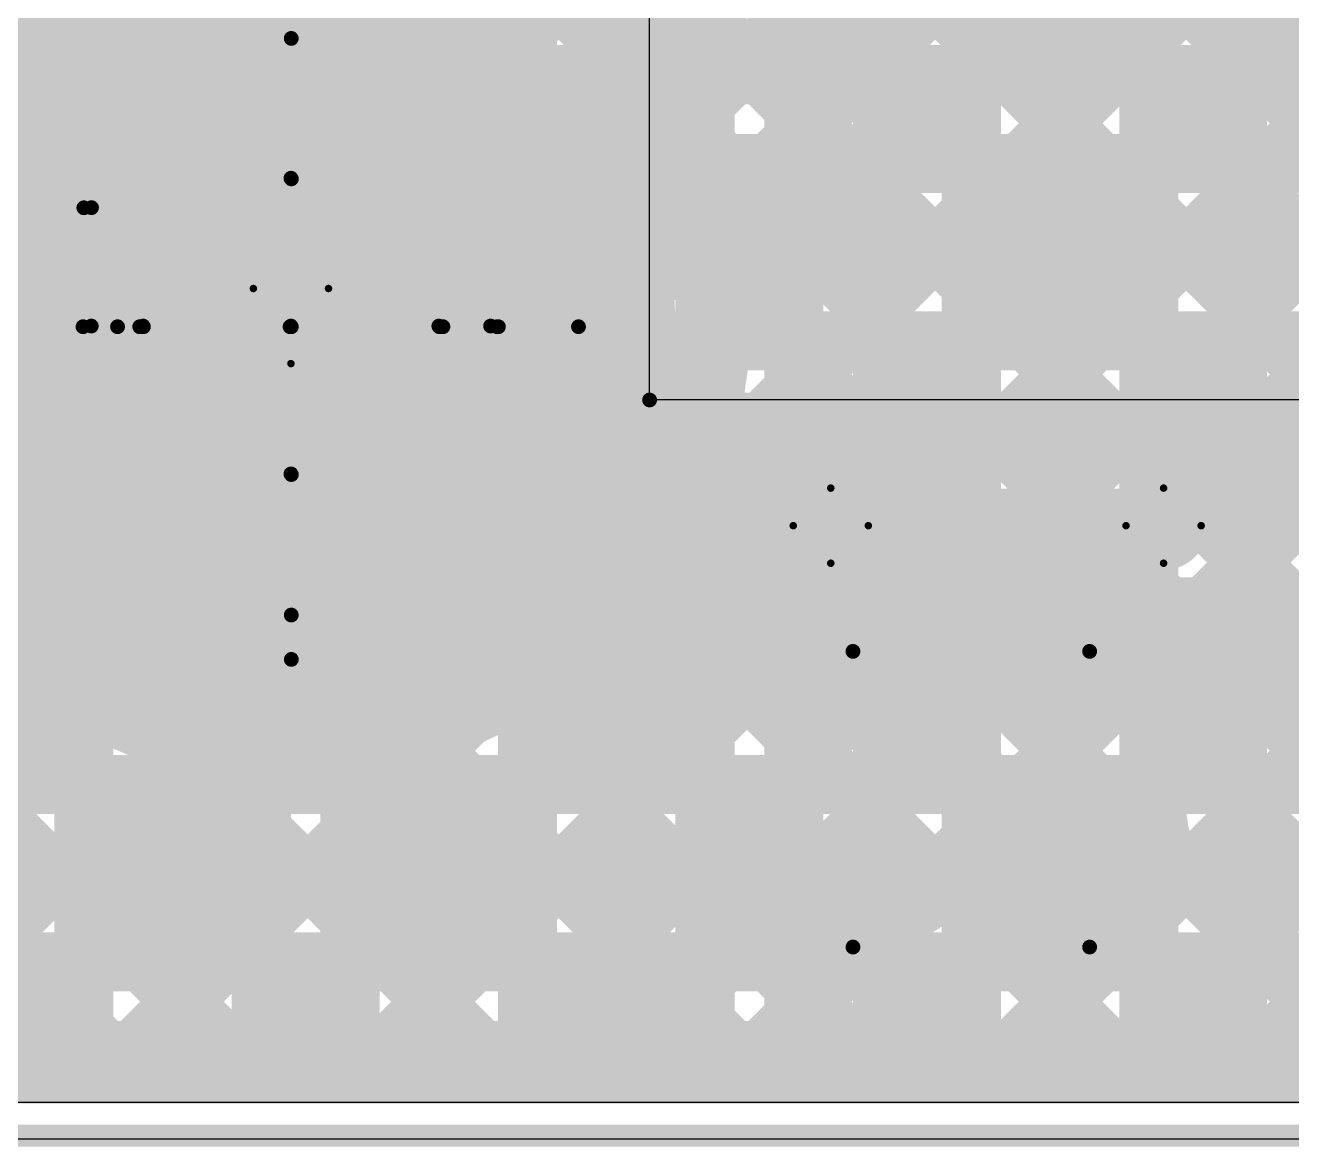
# Model space of a CAD drawing. Header units: millimetres. Extents: x 13 to 259, y -2 to 326.
# Drawn here: x 77 to 85.57, y 67.75 to 75.33 of the extents above; entities that cross this region are included whole.
import ezdxf

# ---------------------------------------------------------------- set-up
doc = ezdxf.new("R2010")
doc.units = ezdxf.units.MM
for name, color, linetype in [('BottomLayer', 5, 'Continuous'), ('BottomSolder', 6, 'Continuous'), ('ConnectLayer', 7, 'Continuous'), ('DrillDrawing', 1, 'Continuous'), ('Mechanical14', 56, 'Continuous'), ('Mechanical2', 216, 'Continuous'), ('Mechanical34', 56, 'Continuous'), ('Mechanical8', 56, 'Continuous'), ('Mechanical9', 56, 'Continuous'), ('MidLayer1', 16, 'Continuous'), ('MidLayer2', 76, 'Continuous'), ('MidLayer3', 90, 'Continuous'), ('MidLayer4', 156, 'Continuous'), ('MidLayer5', 130, 'Continuous'), ('MidLayer6', 216, 'Continuous'), ('MultiLayer', 9, 'Continuous'), ('TopLayer', 1, 'Continuous'), ('TopSolder', 216, 'Continuous')]:
    doc.layers.add(name, color=color, linetype=linetype)

# ---------------------------------------------------------------- blocks, each defined once
blk = doc.blocks.new('MTG240_400_177')
at = {"layer": 'BottomLayer', "const_width": 2}
blk.add_lwpolyline([(-1, 0, 1), (1, 0, 1)], format="xyb", close=True, dxfattribs=at)
at = {"layer": 'BottomSolder', "const_width": 2.1016}
blk.add_lwpolyline([(-1.0508, 0, 1), (1.0508, 0, 1)], format="xyb", close=True, dxfattribs=at)
at = {"layer": 'MidLayer1', "const_width": 2}
blk.add_lwpolyline([(-1, 0, 1), (1, 0, 1)], format="xyb", close=True, dxfattribs=at)
at = {"layer": 'MidLayer2', "const_width": 2}
blk.add_lwpolyline([(-1, 0, 1), (1, 0, 1)], format="xyb", close=True, dxfattribs=at)
at = {"layer": 'MidLayer3', "const_width": 2}
blk.add_lwpolyline([(-1, 0, 1), (1, 0, 1)], format="xyb", close=True, dxfattribs=at)
at = {"layer": 'MidLayer4', "const_width": 2}
blk.add_lwpolyline([(-1, 0, 1), (1, 0, 1)], format="xyb", close=True, dxfattribs=at)
at = {"layer": 'MidLayer5', "const_width": 2}
blk.add_lwpolyline([(-1, 0, 1), (1, 0, 1)], format="xyb", close=True, dxfattribs=at)
at = {"layer": 'MidLayer6', "const_width": 2}
blk.add_lwpolyline([(-1, 0, 1), (1, 0, 1)], format="xyb", close=True, dxfattribs=at)
at = {"layer": 'MultiLayer', "const_width": 2}
blk.add_lwpolyline([(-1, 0, 1), (1, 0, 1)], format="xyb", close=True, dxfattribs=at)
at = {"layer": 'TopLayer', "const_width": 2}
blk.add_lwpolyline([(-1, 0, 1), (1, 0, 1)], format="xyb", close=True, dxfattribs=at)
at = {"layer": 'TopSolder', "const_width": 2.1016}
blk.add_lwpolyline([(-1.0508, 0, 1), (1.0508, 0, 1)], format="xyb", close=True, dxfattribs=at)
blk = doc.blocks.new('MTG270_500_182')
at = {"layer": 'BottomLayer', "const_width": 2.5}
blk.add_lwpolyline([(-1.25, 0, 1), (1.25, 0, 1)], format="xyb", close=True, dxfattribs=at)
at = {"layer": 'BottomSolder', "const_width": 2.6016}
blk.add_lwpolyline([(-1.3008, 0, 1), (1.3008, 0, 1)], format="xyb", close=True, dxfattribs=at)
at = {"layer": 'MidLayer1', "const_width": 2.5}
blk.add_lwpolyline([(-1.25, 0, 1), (1.25, 0, 1)], format="xyb", close=True, dxfattribs=at)
at = {"layer": 'MidLayer2', "const_width": 2.5}
blk.add_lwpolyline([(-1.25, 0, 1), (1.25, 0, 1)], format="xyb", close=True, dxfattribs=at)
at = {"layer": 'MidLayer3', "const_width": 2.5}
blk.add_lwpolyline([(-1.25, 0, 1), (1.25, 0, 1)], format="xyb", close=True, dxfattribs=at)
at = {"layer": 'MidLayer4', "const_width": 2.5}
blk.add_lwpolyline([(-1.25, 0, 1), (1.25, 0, 1)], format="xyb", close=True, dxfattribs=at)
at = {"layer": 'MidLayer5', "const_width": 2.5}
blk.add_lwpolyline([(-1.25, 0, 1), (1.25, 0, 1)], format="xyb", close=True, dxfattribs=at)
at = {"layer": 'MidLayer6', "const_width": 2.5}
blk.add_lwpolyline([(-1.25, 0, 1), (1.25, 0, 1)], format="xyb", close=True, dxfattribs=at)
at = {"layer": 'MultiLayer', "const_width": 2.5}
blk.add_lwpolyline([(-1.25, 0, 1), (1.25, 0, 1)], format="xyb", close=True, dxfattribs=at)
at = {"layer": 'TopLayer', "const_width": 2.5}
blk.add_lwpolyline([(-1.25, 0, 1), (1.25, 0, 1)], format="xyb", close=True, dxfattribs=at)
at = {"layer": 'TopSolder', "const_width": 2.6016}
blk.add_lwpolyline([(-1.3008, 0, 1), (1.3008, 0, 1)], format="xyb", close=True, dxfattribs=at)

msp = doc.modelspace()

# ---------------------------------------------------------------- linework, layer by layer
at = {"layer": 'BottomLayer', "const_width": 0.3}
for points in [[(82.3, 71.95, 1), (82.6, 71.95, 1)], [(84.55, 71.95, 1), (84.85, 71.95, 1)]]:
    msp.add_lwpolyline(points, format="xyb", close=True, dxfattribs=at)
at = {"layer": 'ConnectLayer'}
for p in [(90.525, 67.8), (150.975, 67.8)]:
    msp.add_line(p, (67.8, 67.8), dxfattribs=at)
at = {"layer": 'ConnectLayer', "const_width": 0.4}
for points in [[(82.665, 68.24), (96.225, 81.8)], [(81.8165, 68.24), (95.1997, 81.6232)], [(69.9371, 68.24), (83.0571, 81.36)], [(70.7856, 68.24), (83.9056, 81.36)], [(71.3748, 81.36), (84.4948, 68.24)], [(71.6341, 68.24), (84.7541, 81.36)], [(72.2233, 81.36), (85.3433, 68.24)], [(72.4827, 68.24), (85.6026, 81.36)], [(73.0718, 81.36), (86.1918, 68.24)], [(73.3312, 68.24), (86.4512, 81.36)], [(73.9204, 81.36), (87.0404, 68.24)], [(74.1797, 68.24), (87.2997, 81.36)], [(74.7689, 81.36), (87.8889, 68.24)], [(75.0282, 68.24), (88.1482, 81.36)], [(75.6174, 81.36), (84.4418, 72.5356)], [(75.6174, 81.36), (84.4418, 72.5356)], [(75.6174, 81.36), (88.7374, 68.24)], [(75.8768, 68.24), (88.9968, 81.36)], [(76.4659, 81.36), (89.5859, 68.24)], [(76.7253, 68.24), (89.8453, 81.36)], [(77.3145, 81.36), (90.4345, 68.24)], [(77.5738, 68.24), (90.6938, 81.36)], [(78.163, 81.36), (86.9332, 72.5898)], [(78.163, 81.36), (86.9332, 72.5898)], [(78.163, 81.36), (91.283, 68.24)], [(78.4223, 68.24), (91.5423, 81.36)], [(79.0115, 81.36), (92.1315, 68.24)], [(79.2709, 68.24), (92.3909, 81.36)], [(79.8601, 81.36), (92.9801, 68.24)], [(80.1194, 68.24), (93.2394, 81.36)], [(80.9679, 68.24), (94.0935, 81.3656)], [(81.4513, 72.1175), (90.6938, 81.36)], [(81.4513, 72.1175), (90.6938, 81.36)], [(84.3884, 72.509), (93.2394, 81.36)], [(84.3884, 72.509), (93.2394, 81.36)], [(70.6116, 81.2747), (83.6462, 68.24)], [(83.5135, 68.24), (96.475, 81.2015)], [(69.9863, 81.0515), (82.7977, 68.24)], [(69.4604, 80.7288), (81.9492, 68.24)], [(84.362, 68.24), (96.572, 80.45)], [(85.2106, 68.24), (97.4206, 80.45)], [(69.0201, 80.3206), (81.1007, 68.24)], [(68.6633, 79.8289), (80.2521, 68.24)], [(68.3987, 79.2449), (79.4036, 68.24)], [(77.3998, 68.24), (77.3998, 78.825)], [(77.9998, 68.24), (77.9998, 78.825)], [(78.5998, 68.24), (78.5998, 78.825)], [(79.1998, 68.24), (79.1998, 78.825)], [(79.7998, 68.24), (79.7998, 78.825)], [(80.3998, 68.24), (80.3998, 78.825)], [(80.9998, 68.24), (80.9998, 78.825)], [(81.5998, 68.24), (81.5998, 78.825)], [(82.1998, 68.24), (82.1998, 78.825)], [(82.7998, 68.24), (82.7998, 78.825)], [(83.3998, 68.24), (83.3998, 78.825)], [(83.9998, 68.24), (83.9998, 78.825)], [(84.5998, 68.24), (84.5998, 78.825)], [(85.1998, 68.24), (85.1998, 78.825)], [(68.2523, 78.5427), (78.5551, 68.24)], [(68.24, 77.7065), (77.7066, 68.24)], [(82.7149, 72.5326), (87.623, 77.4407)], [(82.7149, 72.5326), (87.623, 77.4407)], [(85.1414, 72.4135), (90.0242, 77.2963)], [(85.1414, 72.4135), (90.0242, 77.2963)], [(81.5147, 77.1598), (86.399, 72.2755)], [(81.5147, 77.1598), (86.399, 72.2755)], [(68.24, 76.858), (76.858, 68.24)], [(81.0608, 75.1211), (82.835, 76.8953)], [(81.0608, 75.1211), (82.835, 76.8953)], [(83.082, 72.0511), (87.8517, 76.8209)], [(83.082, 72.0511), (87.8517, 76.8209)], [(85.2978, 71.7214), (90.3493, 76.7728)], [(85.2978, 71.7214), (90.3493, 76.7728)], [(81.0955, 76.7304), (89.5859, 68.24)], [(81.0955, 76.7304), (89.5859, 68.24)], [(84.362, 68.24), (92.8583, 76.7363)], [(84.362, 68.24), (92.8583, 76.7363)], [(81.3932, 74.605), (83.3718, 76.5835)], [(81.3932, 74.605), (83.3718, 76.5835)], [(81.7018, 73.2166), (84.9807, 76.4954)], [(81.7018, 73.2166), (84.9807, 76.4954)], [(84.7755, 76.4445), (88.7839, 72.4362)], [(84.7755, 76.4445), (88.7839, 72.4362)], [(81.6212, 73.9845), (84.0471, 76.4104)], [(81.6212, 73.9845), (84.0471, 76.4104)], [(83.9487, 76.4228), (88.58, 71.7915)], [(83.9487, 76.4228), (88.58, 71.7915)], [(68.24, 74.9998), (134.3518, 74.9998)], [(81.2092, 74.9197), (84.0695, 72.0594)], [(81.2092, 74.9197), (84.0695, 72.0594)], [(68.24, 74.3999), (134.6135, 74.3999)], [(71.8949, 74.0517), (77.7066, 68.24)], [(71.8949, 74.0517), (77.7066, 68.24)], [(68.24, 73.7999), (143.2856, 73.7999)], [(81.6883, 73.5921), (82.785, 72.4954)], [(81.6883, 73.5921), (82.785, 72.4954)], [(68.24, 73.1999), (151.36, 73.1999)], [(81.6554, 72.7764), (82.0137, 72.4182)], [(81.6554, 72.7764), (82.0137, 72.4182)], [(68.24, 72.5999), (151.36, 72.5999)], [(80.1194, 68.24), (84.1411, 72.2617)], [(80.1194, 68.24), (84.1411, 72.2617)], [(82.9954, 72.285), (87.0404, 68.24)], [(82.9954, 72.285), (87.0404, 68.24)], [(81.4558, 72.1276), (81.8467, 71.7367)], [(81.4558, 72.1276), (81.8467, 71.7367)], [(68.24, 71.9999), (151.36, 71.9999)], [(73.1116, 71.9864), (76.858, 68.24)], [(73.1116, 71.9864), (76.858, 68.24)], [(82.665, 68.24), (86.313, 71.8881)], [(82.665, 68.24), (86.313, 71.8881)], [(75.9112, 71.7324), (79.4036, 68.24)], [(75.9112, 71.7324), (79.4036, 68.24)], [(75.1329, 71.6622), (78.5551, 68.24)], [(75.1329, 71.6622), (78.5551, 68.24)], [(78.4223, 68.24), (81.8674, 71.6851)], [(78.4223, 68.24), (81.8674, 71.6851)], [(85.2106, 68.24), (88.6299, 71.6593)], [(85.2106, 68.24), (88.6299, 71.6593)], [(85.2856, 71.6918), (88.7374, 68.24)], [(85.2856, 71.6918), (88.7374, 68.24)], [(81.1455, 71.5893), (84.4948, 68.24)], [(81.1455, 71.5893), (84.4948, 68.24)], [(80.9679, 68.24), (84.2366, 71.5087)], [(80.9679, 68.24), (84.2366, 71.5087)], [(82.9182, 71.5136), (86.1918, 68.24)], [(82.9182, 71.5136), (86.1918, 68.24)], [(68.24, 71.3999), (151.36, 71.3999)], [(83.5135, 68.24), (86.6554, 71.3819)], [(83.5135, 68.24), (86.6554, 71.3819)], [(79.2709, 68.24), (82.3489, 71.3181)], [(79.2709, 68.24), (82.3489, 71.3181)], [(81.8165, 68.24), (84.9287, 71.3523)], [(81.8165, 68.24), (84.9287, 71.3523)], [(82.2367, 71.3466), (85.3433, 68.24)], [(82.2367, 71.3466), (85.3433, 68.24)], [(84.8095, 71.3194), (87.8889, 68.24)], [(84.8095, 71.3194), (87.8889, 68.24)], [(80.7431, 71.1432), (83.6462, 68.24)], [(80.7431, 71.1432), (83.6462, 68.24)], [(74.1797, 68.24), (76.9789, 71.0393)], [(74.1797, 68.24), (76.9789, 71.0393)], [(68.24, 70.7999), (151.36, 70.7999)], [(80.2517, 70.786), (82.7977, 68.24)], [(80.2517, 70.786), (82.7977, 68.24)], [(75.0282, 68.24), (77.4951, 70.7069)], [(75.0282, 68.24), (77.4951, 70.7069)], [(77.5738, 68.24), (79.9826, 70.6488)], [(77.5738, 68.24), (79.9826, 70.6488)], [(79.6614, 70.5278), (81.9492, 68.24)], [(79.6614, 70.5278), (81.9492, 68.24)], [(75.8768, 68.24), (78.1156, 70.4789)], [(75.8768, 68.24), (78.1156, 70.4789)], [(77.9756, 70.5165), (80.2521, 68.24)], [(77.9756, 70.5165), (80.2521, 68.24)], [(76.7253, 68.24), (78.8835, 70.3982)], [(76.7253, 68.24), (78.8835, 70.3982)], [(78.9403, 70.4004), (81.1007, 68.24)], [(78.9403, 70.4004), (81.1007, 68.24)], [(68.24, 70.1999), (151.36, 70.1999)], [(68.24, 69.5999), (151.36, 69.5999)], [(68.24, 68.9999), (151.36, 68.9999)], [(68.24, 68.3999), (151.36, 68.3999)], [(68.24, 68.24), (96.1628, 68.24)], [(68.24, 68.24), (96.1628, 68.24)], [(68.24, 68.24), (151.36, 68.24)], [(68.24, 68.24), (151.36, 68.24)]]:
    msp.add_lwpolyline(points, dxfattribs=at)
for points in [[(73.25, 74.9436, -0.554479), (77.2454, 75.7517)], [(73.25, 74.9436, -0.554479), (77.2454, 75.7517)], [(77.2454, 75.7517, -0.591273), (81.703, 73.3)], [(77.2454, 75.7517, -0.591273), (81.703, 73.3)], [(81.703, 73.3, -0.764784), (76.2953, 71.8324)], [(81.703, 73.3, -0.764784), (76.2953, 71.8324)]]:
    msp.add_lwpolyline(points, format="xyb", dxfattribs=at)
at = {"layer": 'ConnectLayer'}
for points, const_width in [([(80.9608, 75.1211, 1), (81.1608, 75.1211, 1)], 0.2), ([(80.9608, 75.1211, 1), (81.1608, 75.1211, 1)], 0.2), ([(81.1092, 74.9197, 1), (81.3092, 74.9197, 1)], 0.2), ([(81.1092, 74.9197, 1), (81.3092, 74.9197, 1)], 0.2), ([(81.2932, 74.605, 1), (81.4932, 74.605, 1)], 0.2), ([(81.2932, 74.605, 1), (81.4932, 74.605, 1)], 0.2), ([(81.5212, 73.9845, 1), (81.7212, 73.9845, 1)], 0.2), ([(81.5212, 73.9845, 1), (81.7212, 73.9845, 1)], 0.2), ([(81.5883, 73.5921, 1), (81.7883, 73.5921, 1)], 0.2), ([(81.5883, 73.5921, 1), (81.7883, 73.5921, 1)], 0.2), ([(81.603, 73.3, 1), (81.803, 73.3, 1)], 0.2), ([(81.603, 73.3, 1), (81.803, 73.3, 1)], 0.2), ([(81.603, 73.3, 1), (81.803, 73.3, 1)], 0.2), ([(81.603, 73.3, 1), (81.803, 73.3, 1)], 0.2), ([(81.6018, 73.2166, 1), (81.8018, 73.2166, 1)], 0.2), ([(81.6018, 73.2166, 1), (81.8018, 73.2166, 1)], 0.2), ([(81.5554, 72.7764, 1), (81.7554, 72.7764, 1)], 0.2), ([(81.5554, 72.7764, 1), (81.7554, 72.7764, 1)], 0.2), ([(83.09, 71.95, 1), (81.81, 71.95, 1)], 0.4), ([(83.09, 71.95, 1), (81.81, 71.95, 1)], 0.4), ([(85.34, 71.95, 1), (84.06, 71.95, 1)], 0.4), ([(85.34, 71.95, 1), (84.06, 71.95, 1)], 0.4), ([(82.6149, 72.5326, 1), (82.8149, 72.5326, 1)], 0.2), ([(82.6149, 72.5326, 1), (82.8149, 72.5326, 1)], 0.2), ([(82.685, 72.4954, 1), (82.885, 72.4954, 1)], 0.2), ([(82.685, 72.4954, 1), (82.885, 72.4954, 1)], 0.2), ([(84.2884, 72.509, 1), (84.4884, 72.509, 1)], 0.2), ([(84.2884, 72.509, 1), (84.4884, 72.509, 1)], 0.2), ([(84.3418, 72.5356, 1), (84.5418, 72.5356, 1)], 0.2), ([(84.3418, 72.5356, 1), (84.5418, 72.5356, 1)], 0.2), ([(81.9137, 72.4182, 1), (82.1137, 72.4182, 1)], 0.2), ([(81.9137, 72.4182, 1), (82.1137, 72.4182, 1)], 0.2), ([(85.0414, 72.4135, 1), (85.2414, 72.4135, 1)], 0.2), ([(85.0414, 72.4135, 1), (85.2414, 72.4135, 1)], 0.2), ([(82.8954, 72.285, 1), (83.0954, 72.285, 1)], 0.2), ([(82.8954, 72.285, 1), (83.0954, 72.285, 1)], 0.2), ([(84.0411, 72.2617, 1), (84.2411, 72.2617, 1)], 0.2), ([(84.0411, 72.2617, 1), (84.2411, 72.2617, 1)], 0.2), ([(81.3513, 72.1175, 1), (81.5513, 72.1175, 1)], 0.2), ([(81.3513, 72.1175, 1), (81.5513, 72.1175, 1)], 0.2), ([(81.3558, 72.1276, 1), (81.5558, 72.1276, 1)], 0.2), ([(81.3558, 72.1276, 1), (81.5558, 72.1276, 1)], 0.2), ([(82.982, 72.0511, 1), (83.182, 72.0511, 1)], 0.2), ([(82.982, 72.0511, 1), (83.182, 72.0511, 1)], 0.2), ([(83.9695, 72.0594, 1), (84.1695, 72.0594, 1)], 0.2), ([(83.9695, 72.0594, 1), (84.1695, 72.0594, 1)], 0.2), ([(81.71, 71.95, 1), (81.91, 71.95, 1)], 0.2), ([(81.71, 71.95, 1), (81.91, 71.95, 1)], 0.2), ([(82.99, 71.95, 1), (83.19, 71.95, 1)], 0.2), ([(82.99, 71.95, 1), (83.19, 71.95, 1)], 0.2), ([(83.96, 71.95, 1), (84.16, 71.95, 1)], 0.2), ([(83.96, 71.95, 1), (84.16, 71.95, 1)], 0.2), ([(85.24, 71.95, 1), (85.44, 71.95, 1)], 0.2), ([(85.24, 71.95, 1), (85.44, 71.95, 1)], 0.2), ([(81.7467, 71.7367, 1), (81.9467, 71.7367, 1)], 0.2), ([(81.7467, 71.7367, 1), (81.9467, 71.7367, 1)], 0.2), ([(85.1978, 71.7214, 1), (85.3978, 71.7214, 1)], 0.2), ([(85.1978, 71.7214, 1), (85.3978, 71.7214, 1)], 0.2), ([(81.7674, 71.6851, 1), (81.9674, 71.6851, 1)], 0.2), ([(81.7674, 71.6851, 1), (81.9674, 71.6851, 1)], 0.2), ([(85.1856, 71.6918, 1), (85.3856, 71.6918, 1)], 0.2), ([(85.1856, 71.6918, 1), (85.3856, 71.6918, 1)], 0.2), ([(81.0455, 71.5893, 1), (81.2455, 71.5893, 1)], 0.2), ([(81.0455, 71.5893, 1), (81.2455, 71.5893, 1)], 0.2), ([(82.8182, 71.5136, 1), (83.0182, 71.5136, 1)], 0.2), ([(82.8182, 71.5136, 1), (83.0182, 71.5136, 1)], 0.2), ([(84.1366, 71.5087, 1), (84.3366, 71.5087, 1)], 0.2), ([(84.1366, 71.5087, 1), (84.3366, 71.5087, 1)], 0.2), ([(82.1367, 71.3466, 1), (82.3367, 71.3466, 1)], 0.2), ([(82.1367, 71.3466, 1), (82.3367, 71.3466, 1)], 0.2), ([(82.2489, 71.3181, 1), (82.4489, 71.3181, 1)], 0.2), ([(82.2489, 71.3181, 1), (82.4489, 71.3181, 1)], 0.2), ([(84.7095, 71.3194, 1), (84.9095, 71.3194, 1)], 0.2), ([(84.7095, 71.3194, 1), (84.9095, 71.3194, 1)], 0.2), ([(84.8287, 71.3523, 1), (85.0287, 71.3523, 1)], 0.2), ([(84.8287, 71.3523, 1), (85.0287, 71.3523, 1)], 0.2), ([(80.6431, 71.1432, 1), (80.8431, 71.1432, 1)], 0.2), ([(80.6431, 71.1432, 1), (80.8431, 71.1432, 1)], 0.2), ([(76.8789, 71.0393, 1), (77.0789, 71.0393, 1)], 0.2), ([(76.8789, 71.0393, 1), (77.0789, 71.0393, 1)], 0.2), ([(80.1517, 70.786, 1), (80.3517, 70.786, 1)], 0.2), ([(80.1517, 70.786, 1), (80.3517, 70.786, 1)], 0.2), ([(77.3951, 70.7069, 1), (77.5951, 70.7069, 1)], 0.2), ([(77.3951, 70.7069, 1), (77.5951, 70.7069, 1)], 0.2), ([(79.8826, 70.6488, 1), (80.0826, 70.6488, 1)], 0.2), ([(79.8826, 70.6488, 1), (80.0826, 70.6488, 1)], 0.2), ([(79.5614, 70.5278, 1), (79.7614, 70.5278, 1)], 0.2), ([(79.5614, 70.5278, 1), (79.7614, 70.5278, 1)], 0.2), ([(77.8756, 70.5165, 1), (78.0756, 70.5165, 1)], 0.2), ([(77.8756, 70.5165, 1), (78.0756, 70.5165, 1)], 0.2), ([(78.0156, 70.4789, 1), (78.2156, 70.4789, 1)], 0.2), ([(78.0156, 70.4789, 1), (78.2156, 70.4789, 1)], 0.2), ([(78.7835, 70.3982, 1), (78.9835, 70.3982, 1)], 0.2), ([(78.7835, 70.3982, 1), (78.9835, 70.3982, 1)], 0.2), ([(78.8403, 70.4004, 1), (79.0403, 70.4004, 1)], 0.2), ([(78.8403, 70.4004, 1), (79.0403, 70.4004, 1)], 0.2), ([(76.758, 68.24, 1), (76.958, 68.24, 1)], 0.2), ([(76.758, 68.24, 1), (76.958, 68.24, 1)], 0.2), ([(76.758, 68.24, 1), (76.958, 68.24, 1)], 0.2), ([(77.2998, 68.24, 1), (77.4998, 68.24, 1)], 0.2), ([(77.4738, 68.24, 1), (77.6738, 68.24, 1)], 0.2), ([(77.4738, 68.24, 1), (77.6738, 68.24, 1)], 0.2), ([(77.4738, 68.24, 1), (77.6738, 68.24, 1)], 0.2), ([(77.6066, 68.24, 1), (77.8066, 68.24, 1)], 0.2), ([(77.6066, 68.24, 1), (77.8066, 68.24, 1)], 0.2), ([(77.6066, 68.24, 1), (77.8066, 68.24, 1)], 0.2), ([(77.8998, 68.24, 1), (78.0998, 68.24, 1)], 0.2), ([(78.3223, 68.24, 1), (78.5223, 68.24, 1)], 0.2), ([(78.3223, 68.24, 1), (78.5223, 68.24, 1)], 0.2), ([(78.3223, 68.24, 1), (78.5223, 68.24, 1)], 0.2), ([(78.4551, 68.24, 1), (78.6551, 68.24, 1)], 0.2), ([(78.4551, 68.24, 1), (78.6551, 68.24, 1)], 0.2), ([(78.4551, 68.24, 1), (78.6551, 68.24, 1)], 0.2), ([(78.4998, 68.24, 1), (78.6998, 68.24, 1)], 0.2), ([(79.0998, 68.24, 1), (79.2998, 68.24, 1)], 0.2), ([(79.1709, 68.24, 1), (79.3709, 68.24, 1)], 0.2), ([(79.1709, 68.24, 1), (79.3709, 68.24, 1)], 0.2), ([(79.1709, 68.24, 1), (79.3709, 68.24, 1)], 0.2), ([(79.3036, 68.24, 1), (79.5036, 68.24, 1)], 0.2), ([(79.3036, 68.24, 1), (79.5036, 68.24, 1)], 0.2), ([(79.3036, 68.24, 1), (79.5036, 68.24, 1)], 0.2), ([(79.6998, 68.24, 1), (79.8998, 68.24, 1)], 0.2), ([(80.0194, 68.24, 1), (80.2194, 68.24, 1)], 0.2), ([(80.0194, 68.24, 1), (80.2194, 68.24, 1)], 0.2), ([(80.0194, 68.24, 1), (80.2194, 68.24, 1)], 0.2), ([(80.1521, 68.24, 1), (80.3521, 68.24, 1)], 0.2), ([(80.1521, 68.24, 1), (80.3521, 68.24, 1)], 0.2), ([(80.1521, 68.24, 1), (80.3521, 68.24, 1)], 0.2), ([(80.2998, 68.24, 1), (80.4998, 68.24, 1)], 0.2), ([(80.8679, 68.24, 1), (81.0679, 68.24, 1)], 0.2), ([(80.8679, 68.24, 1), (81.0679, 68.24, 1)], 0.2), ([(80.8679, 68.24, 1), (81.0679, 68.24, 1)], 0.2), ([(80.8998, 68.24, 1), (81.0998, 68.24, 1)], 0.2), ([(81.0007, 68.24, 1), (81.2007, 68.24, 1)], 0.2), ([(81.0007, 68.24, 1), (81.2007, 68.24, 1)], 0.2), ([(81.0007, 68.24, 1), (81.2007, 68.24, 1)], 0.2), ([(81.4998, 68.24, 1), (81.6998, 68.24, 1)], 0.2), ([(81.7165, 68.24, 1), (81.9165, 68.24, 1)], 0.2), ([(81.7165, 68.24, 1), (81.9165, 68.24, 1)], 0.2), ([(81.7165, 68.24, 1), (81.9165, 68.24, 1)], 0.2), ([(81.8492, 68.24, 1), (82.0492, 68.24, 1)], 0.2), ([(81.8492, 68.24, 1), (82.0492, 68.24, 1)], 0.2), ([(81.8492, 68.24, 1), (82.0492, 68.24, 1)], 0.2), ([(82.0998, 68.24, 1), (82.2998, 68.24, 1)], 0.2), ([(82.565, 68.24, 1), (82.765, 68.24, 1)], 0.2), ([(82.565, 68.24, 1), (82.765, 68.24, 1)], 0.2), ([(82.565, 68.24, 1), (82.765, 68.24, 1)], 0.2), ([(82.6977, 68.24, 1), (82.8977, 68.24, 1)], 0.2), ([(82.6977, 68.24, 1), (82.8977, 68.24, 1)], 0.2), ([(82.6977, 68.24, 1), (82.8977, 68.24, 1)], 0.2), ([(82.6998, 68.24, 1), (82.8998, 68.24, 1)], 0.2), ([(83.2998, 68.24, 1), (83.4998, 68.24, 1)], 0.2), ([(83.4135, 68.24, 1), (83.6135, 68.24, 1)], 0.2), ([(83.4135, 68.24, 1), (83.6135, 68.24, 1)], 0.2), ([(83.4135, 68.24, 1), (83.6135, 68.24, 1)], 0.2), ([(83.5462, 68.24, 1), (83.7462, 68.24, 1)], 0.2), ([(83.5462, 68.24, 1), (83.7462, 68.24, 1)], 0.2), ([(83.5462, 68.24, 1), (83.7462, 68.24, 1)], 0.2), ([(83.8998, 68.24, 1), (84.0998, 68.24, 1)], 0.2), ([(84.262, 68.24, 1), (84.462, 68.24, 1)], 0.2), ([(84.262, 68.24, 1), (84.462, 68.24, 1)], 0.2), ([(84.262, 68.24, 1), (84.462, 68.24, 1)], 0.2), ([(84.3948, 68.24, 1), (84.5948, 68.24, 1)], 0.2), ([(84.3948, 68.24, 1), (84.5948, 68.24, 1)], 0.2), ([(84.3948, 68.24, 1), (84.5948, 68.24, 1)], 0.2), ([(84.4998, 68.24, 1), (84.6998, 68.24, 1)], 0.2), ([(85.0998, 68.24, 1), (85.2998, 68.24, 1)], 0.2), ([(85.1106, 68.24, 1), (85.3106, 68.24, 1)], 0.2), ([(85.1106, 68.24, 1), (85.3106, 68.24, 1)], 0.2), ([(85.1106, 68.24, 1), (85.3106, 68.24, 1)], 0.2), ([(85.2433, 68.24, 1), (85.4433, 68.24, 1)], 0.2), ([(85.2433, 68.24, 1), (85.4433, 68.24, 1)], 0.2), ([(85.2433, 68.24, 1), (85.4433, 68.24, 1)], 0.2)]:
    msp.add_lwpolyline(points, format="xyb", close=True, dxfattribs=dict(at, const_width=const_width))
at = {"layer": 'DrillDrawing', "const_width": 0.0508}
for points in [[(78.546, 73.554), (79.054, 73.554)], [(78.546, 73.554), (78.8, 73.046)], [(78.8, 73.046), (79.054, 73.554)], [(82.196, 71.95), (82.45, 72.204)], [(82.45, 72.204), (82.704, 71.95)], [(84.446, 71.95), (84.7, 72.204)], [(84.7, 72.204), (84.954, 71.95)], [(82.196, 71.95), (82.45, 71.696)], [(82.45, 71.696), (82.704, 71.95)], [(84.446, 71.95), (84.7, 71.696)], [(84.7, 71.696), (84.954, 71.95)]]:
    msp.add_lwpolyline(points, dxfattribs=at)
at = {"layer": 'DrillDrawing', "const_width": 0.0254}
for points in [[(78.5333, 73.554, 1), (78.5587, 73.554, 1)], [(78.5333, 73.554, 1), (78.5587, 73.554, 1)], [(79.0413, 73.554, 1), (79.0667, 73.554, 1)], [(79.0413, 73.554, 1), (79.0667, 73.554, 1)], [(78.7873, 73.046, 1), (78.8127, 73.046, 1)], [(78.7873, 73.046, 1), (78.8127, 73.046, 1)], [(82.4373, 72.204, 1), (82.4627, 72.204, 1)], [(82.4373, 72.204, 1), (82.4627, 72.204, 1)], [(84.6873, 72.204, 1), (84.7127, 72.204, 1)], [(84.6873, 72.204, 1), (84.7127, 72.204, 1)], [(82.1833, 71.95, 1), (82.2087, 71.95, 1)], [(82.1833, 71.95, 1), (82.2087, 71.95, 1)], [(82.6913, 71.95, 1), (82.7167, 71.95, 1)], [(82.6913, 71.95, 1), (82.7167, 71.95, 1)], [(84.4333, 71.95, 1), (84.4587, 71.95, 1)], [(84.4333, 71.95, 1), (84.4587, 71.95, 1)], [(84.9413, 71.95, 1), (84.9667, 71.95, 1)], [(84.9413, 71.95, 1), (84.9667, 71.95, 1)], [(82.4373, 71.696, 1), (82.4627, 71.696, 1)], [(82.4373, 71.696, 1), (82.4627, 71.696, 1)], [(84.6873, 71.696, 1), (84.7127, 71.696, 1)], [(84.6873, 71.696, 1), (84.7127, 71.696, 1)]]:
    msp.add_lwpolyline(points, format="xyb", close=True, dxfattribs=at)
at = {"layer": 'Mechanical14', "const_width": 0.3}
msp.add_lwpolyline([(67.8, 71.1), (93.9, 71.1)], dxfattribs=at)
at = {"layer": 'Mechanical2', "const_width": 0.1}
msp.add_lwpolyline([(78.8027, 75.5456, -1), (78.8027, 71.0456)], format="xyb", dxfattribs=at)
at = {"layer": 'Mechanical2'}
for points, const_width in [([(79.8277, 73.2956, 1), (77.7777, 73.2956, 1)], 0.1), ([(78.7777, 74.2956, 1), (78.8277, 74.2956, 1)], 0.05), ([(78.7777, 74.2956, 1), (78.8277, 74.2956, 1)], 0.05), ([(77.375, 74.1, 1), (77.425, 74.1, 1)], 0.05), ([(77.6027, 73.2956, 1), (77.6527, 73.2956, 1)], 0.05), ([(77.7527, 73.2956, 1), (77.8027, 73.2956, 1)], 0.05), ([(77.7777, 73.2956, 1), (77.8277, 73.2956, 1)], 0.05), ([(78.7777, 73.2956, 1), (78.8277, 73.2956, 1)], 0.05), ([(78.7777, 73.2956, 1), (78.8277, 73.2956, 1)], 0.05), ([(78.7777, 73.2956, 1), (78.8277, 73.2956, 1)], 0.05), ([(78.7777, 73.2956, 1), (78.8277, 73.2956, 1)], 0.05), ([(79.7777, 73.2956, 1), (79.8277, 73.2956, 1)], 0.05), ([(79.8027, 73.2956, 1), (79.8527, 73.2956, 1)], 0.05), ([(80.1777, 73.2956, 1), (80.2277, 73.2956, 1)], 0.05), ([(78.7777, 72.2956, 1), (78.8277, 72.2956, 1)], 0.05), ([(78.7777, 72.2956, 1), (78.8277, 72.2956, 1)], 0.05), ([(78.7777, 71.0456, 1), (78.8277, 71.0456, 1)], 0.05), ([(78.7777, 71.0456, 1), (78.8277, 71.0456, 1)], 0.05)]:
    msp.add_lwpolyline(points, format="xyb", close=True, dxfattribs=dict(at, const_width=const_width))
at = {"layer": 'Mechanical2', "const_width": 0.1}
for points in [[(78.8027, 73.2956), (78.8027, 74.2956)], [(78.8027, 72.2956), (78.8027, 74.2956)], [(73.4, 74.1), (77.4, 74.1)], [(77.6277, 73.2956), (78.8027, 73.2956)], [(77.8027, 73.2956), (79.8027, 73.2956)], [(78.8027, 72.2956), (78.8027, 73.2956)], [(78.8027, 73.2956), (80.2027, 73.2956)], [(67.8, 71.1), (93.9, 71.1)], [(67.8027, 71.0456), (78.8027, 71.0456)]]:
    msp.add_lwpolyline(points, dxfattribs=at)
at = {"layer": 'Mechanical34', "const_width": 0.1}
for points in [[(81.225, 72.8), (81.225, 75.8)], [(78.8022, 73.2956), (78.8022, 75.2456)], [(75.5096, 74.1009), (77.4516, 74.1009)], [(76.8442, 73.2956), (78.7942, 73.2956)], [(78.8022, 71.3456), (78.8022, 73.2956)], [(78.8022, 73.2956), (80.7442, 73.2956)], [(81.225, 72.8), (146.8, 72.8)], [(68.1746, 67.85), (151.8, 67.85)]]:
    msp.add_lwpolyline(points, dxfattribs=at)
at = {"layer": 'Mechanical34'}
for points, const_width in [([(78.7772, 75.2456, 1), (78.8272, 75.2456, 1)], 0.05), ([(80.1942, 73.2956, 1), (77.3942, 73.2956, 1)], 0.1), ([(77.4266, 74.1009, 1), (77.4766, 74.1009, 1)], 0.05), ([(77.3692, 73.2956, 1), (77.4192, 73.2956, 1)], 0.05), ([(78.7692, 73.2956, 1), (78.8192, 73.2956, 1)], 0.05), ([(78.7772, 73.2956, 1), (78.8272, 73.2956, 1)], 0.05), ([(78.7772, 73.2956, 1), (78.8272, 73.2956, 1)], 0.05), ([(78.7772, 73.2956, 1), (78.8272, 73.2956, 1)], 0.05), ([(80.1692, 73.2956, 1), (80.2192, 73.2956, 1)], 0.05), ([(80.7192, 73.2956, 1), (80.7692, 73.2956, 1)], 0.05), ([(81.2, 72.8, 1), (81.25, 72.8, 1)], 0.05), ([(81.2, 72.8, 1), (81.25, 72.8, 1)], 0.05), ([(78.7772, 71.3456, 1), (78.8272, 71.3456, 1)], 0.05)]:
    msp.add_lwpolyline(points, format="xyb", close=True, dxfattribs=dict(at, const_width=const_width))
at = {"layer": 'Mechanical8'}
for points, const_width in [([(80.15, 73.3, 1), (77.45, 73.3, 1)], 0.1), ([(78.775, 74.3, 1), (78.825, 74.3, 1)], 0.05), ([(77.425, 73.3, 1), (77.475, 73.3, 1)], 0.05), ([(77.775, 73.3, 1), (77.825, 73.3, 1)], 0.05), ([(78.775, 73.3, 1), (78.825, 73.3, 1)], 0.05), ([(78.775, 73.3, 1), (78.825, 73.3, 1)], 0.05), ([(78.775, 73.3, 1), (78.825, 73.3, 1)], 0.05), ([(78.775, 73.3, 1), (78.825, 73.3, 1)], 0.05), ([(79.775, 73.3, 1), (79.825, 73.3, 1)], 0.05), ([(80.125, 73.3, 1), (80.175, 73.3, 1)], 0.05), ([(78.775, 72.3, 1), (78.825, 72.3, 1)], 0.05)]:
    msp.add_lwpolyline(points, format="xyb", close=True, dxfattribs=dict(at, const_width=const_width))
at = {"layer": 'Mechanical8', "const_width": 0.1}
for points in [[(78.8, 73.3), (78.8, 74.3)], [(77.8, 73.3), (78.8, 73.3)], [(78.8, 73.3), (79.8, 73.3)], [(78.8, 72.3), (78.8, 73.3)]]:
    msp.add_lwpolyline(points, dxfattribs=at)
at = {"layer": 'Mechanical9', "const_width": 0.1}
for points in [[(67.8, 71.1), (82.6, 71.1)], [(84.2, 69.1), (84.2, 71.1)], [(66.8, 69.1), (82.6, 69.1)], [(42, 67.8), (94.6, 67.8)]]:
    msp.add_lwpolyline(points, dxfattribs=at)
at = {"layer": 'Mechanical9', "const_width": 0.05}
for points in [[(82.575, 71.1, 1), (82.625, 71.1, 1)], [(82.575, 71.1, 1), (82.625, 71.1, 1)], [(84.175, 71.1, 1), (84.225, 71.1, 1)], [(82.575, 69.1, 1), (82.625, 69.1, 1)], [(82.575, 69.1, 1), (82.625, 69.1, 1)], [(84.175, 69.1, 1), (84.225, 69.1, 1)]]:
    msp.add_lwpolyline(points, format="xyb", close=True, dxfattribs=at)
at = {"layer": 'Mechanical9', "const_width": 0.1}
for points in [[(82.6, 71.1, -1), (82.6, 69.1)], [(85.8, 69.1, -1), (85.8, 71.1)]]:
    msp.add_lwpolyline(points, format="xyb", dxfattribs=at)
at = {"layer": 'MidLayer1', "const_width": 0.3}
for points in [[(82.3, 71.95, 1), (82.6, 71.95, 1)], [(84.55, 71.95, 1), (84.85, 71.95, 1)]]:
    msp.add_lwpolyline(points, format="xyb", close=True, dxfattribs=at)
at = {"layer": 'MidLayer2', "const_width": 0.3}
for points in [[(82.3, 71.95, 1), (82.6, 71.95, 1)], [(84.55, 71.95, 1), (84.85, 71.95, 1)]]:
    msp.add_lwpolyline(points, format="xyb", close=True, dxfattribs=at)
at = {"layer": 'MidLayer3', "const_width": 0.3}
for points in [[(82.3, 71.95, 1), (82.6, 71.95, 1)], [(84.55, 71.95, 1), (84.85, 71.95, 1)]]:
    msp.add_lwpolyline(points, format="xyb", close=True, dxfattribs=at)
at = {"layer": 'MidLayer4', "const_width": 0.3}
for points in [[(82.3, 71.95, 1), (82.6, 71.95, 1)], [(84.55, 71.95, 1), (84.85, 71.95, 1)]]:
    msp.add_lwpolyline(points, format="xyb", close=True, dxfattribs=at)
at = {"layer": 'MidLayer5', "const_width": 0.3}
for points in [[(82.3, 71.95, 1), (82.6, 71.95, 1)], [(84.55, 71.95, 1), (84.85, 71.95, 1)]]:
    msp.add_lwpolyline(points, format="xyb", close=True, dxfattribs=at)
at = {"layer": 'MidLayer6', "const_width": 0.3}
for points in [[(82.3, 71.95, 1), (82.6, 71.95, 1)], [(84.55, 71.95, 1), (84.85, 71.95, 1)]]:
    msp.add_lwpolyline(points, format="xyb", close=True, dxfattribs=at)
at = {"layer": 'MultiLayer', "const_width": 0.3}
for points in [[(82.3, 71.95, 1), (82.6, 71.95, 1)], [(84.55, 71.95, 1), (84.85, 71.95, 1)]]:
    msp.add_lwpolyline(points, format="xyb", close=True, dxfattribs=at)
at = {"layer": 'TopLayer'}
for p, q in [((81.225, 72.8), (81.225, 75.8)), ((146.7751, 72.8), (81.225, 72.8)), ((68, 68.05), (151.525, 68.05))]:
    msp.add_line(p, q, dxfattribs=at)
at = {"layer": 'TopLayer', "const_width": 0.3}
for points in [[(82.3, 71.95, 1), (82.6, 71.95, 1)], [(84.55, 71.95, 1), (84.85, 71.95, 1)]]:
    msp.add_lwpolyline(points, format="xyb", close=True, dxfattribs=at)

# ---------------------------------------------------------------- block references
for name, p in [('MTG240_400_177', (75.5, 74.1)), ('MTG270_500_182', (78.8, 73.3))]:
    msp.add_blockref(name, p)

doc.saveas('drawing.dxf')
